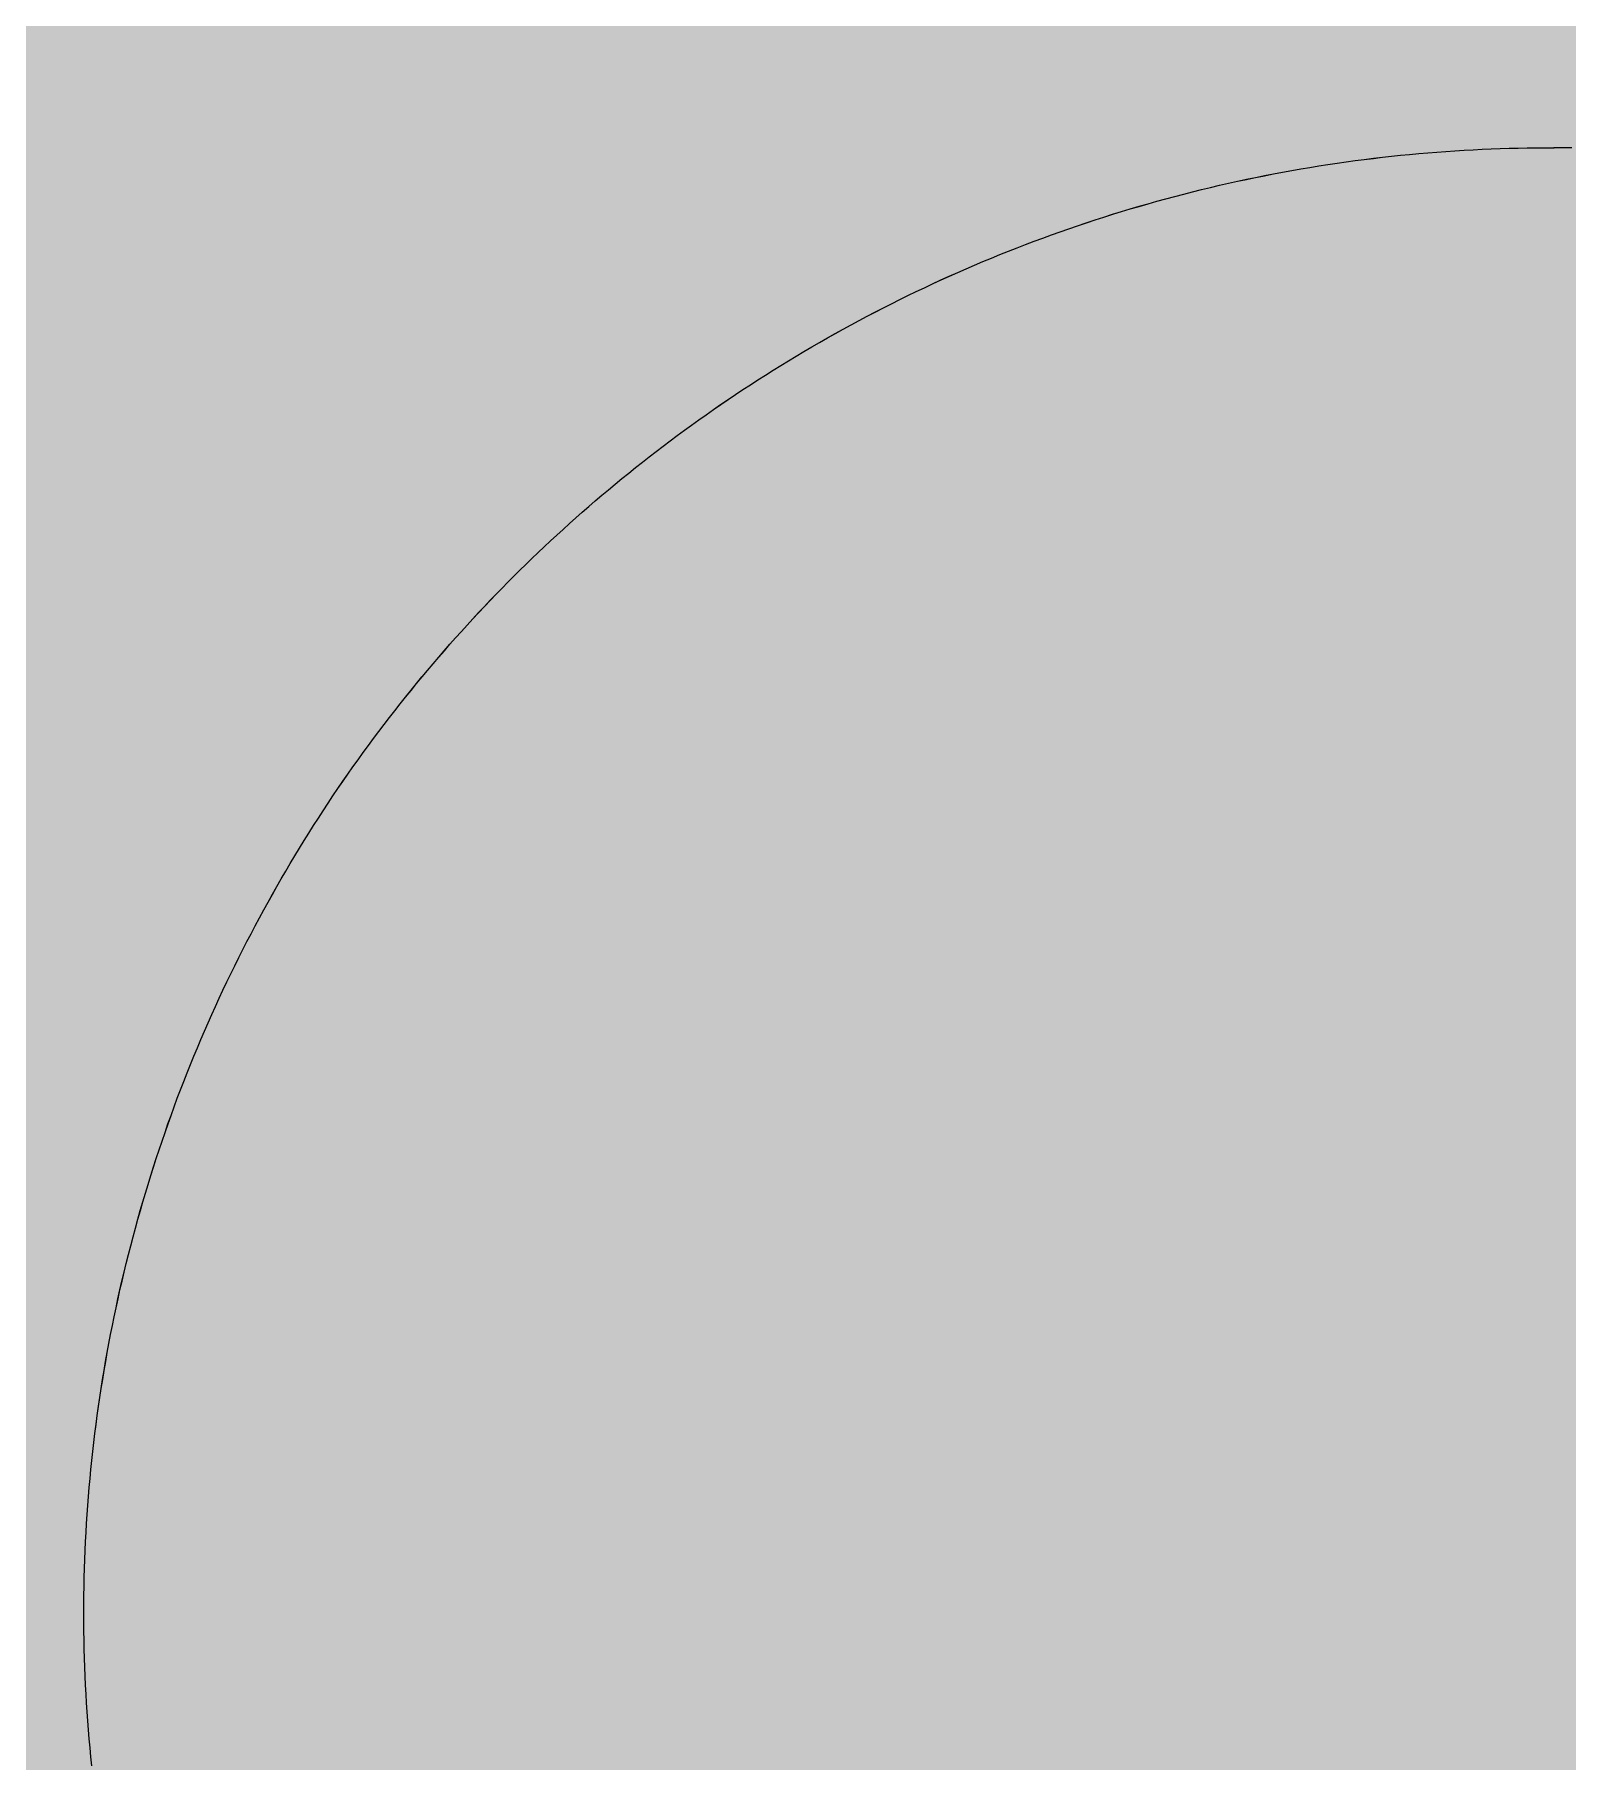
# Model space of a CAD drawing. Header units: millimetres. Extents: x 5622 to 8918, y 2044 to 6634.
# Drawn here: x 8590.203 to 8593.603, y 3799.998 to 3803.828 of the extents above; entities that cross this region are included whole.
import ezdxf

# ---------------------------------------------------------------- set-up
doc = ezdxf.new("R2010")
doc.units = ezdxf.units.MM
doc.linetypes.add('NASCOSTA', pattern=[9.525, 6.35, -3.175])
for name, color, linetype, lineweight in [('F_ARREDI', 7, 'Continuous', 5), ('F_FERRAMENTA', 253, 'Continuous', 5), ('F_MULTI laminato OPACO_retino', 1, 'Continuous', 5), ('F_Proiezioni', 253, 'NASCOSTA', 9)]:
    doc.layers.add(name, color=color, linetype=linetype, lineweight=lineweight)

# ---------------------------------------------------------------- blocks, each defined once
blk = doc.blocks.new("LIBRERIA_ingresso-living_sez._B.B'")
at = {"layer": 'F_MULTI laminato OPACO_retino', "true_color": 0x636466}
h = blk.add_hatch(color=251, dxfattribs=at)
h.dxf.hatch_style = 1
h.paths.add_polyline_path([(41313.1315, 11071.1262), (41913.1315, 11071.1262), (41913.1315, 13145.6262), (41313.1315, 13145.6262)])
at = {"layer": 'F_MULTI laminato OPACO_retino', "true_color": 0x939598}
h = blk.add_hatch(color=252, dxfattribs=at)
h.dxf.hatch_style = 1
h.paths.add_polyline_path([(41313.1315, 13145.6262), (41613.1315, 13145.6262), (41613.1315, 11071.1262), (41313.1315, 11071.1262)])
at = {"layer": 'F_Proiezioni', "color": 1}
for p, q in [((41588.8214, 11210.8614), (41588.8415, 11210.8632)), ((41588.8415, 11210.8632), (41588.8616, 11210.865)), ((41588.8616, 11210.865), (41588.8817, 11210.8666)), ((41588.8817, 11210.8666), (41588.9018, 11210.8681)), ((41588.9018, 11210.8681), (41588.9219, 11210.8694)), ((41588.9219, 11210.8694), (41588.942, 11210.8707)), ((41588.942, 11210.8707), (41588.962, 11210.8718)), ((41588.962, 11210.8718), (41588.982, 11210.8728)), ((41588.982, 11210.8728), (41589.002, 11210.8736)), ((41589.002, 11210.8736), (41589.022, 11210.8744)), ((41589.022, 11210.8744), (41589.042, 11210.875)), ((41589.042, 11210.875), (41589.0619, 11210.8755)), ((41589.0619, 11210.8755), (41589.0819, 11210.8759)), ((41589.0819, 11210.8759), (41589.1017, 11210.8761)), ((41589.1017, 11210.8761), (41589.1216, 11210.8762)), ((41589.1216, 11210.8762), (41589.1414, 11210.8762)), ((41589.1613, 11210.8761), (41589.1414, 11210.8762)), ((41589.1812, 11210.8759), (41589.1613, 11210.8761)), ((41588.5397, 11210.8219), (41588.5598, 11210.8256)), ((41588.5598, 11210.8256), (41588.5799, 11210.8291)), ((41588.5799, 11210.8291), (41588.6, 11210.8325)), ((41588.6, 11210.8325), (41588.6201, 11210.8357)), ((41588.6201, 11210.8357), (41588.6402, 11210.8389)), ((41588.6402, 11210.8389), (41588.6603, 11210.8419)), ((41588.6603, 11210.8419), (41588.6805, 11210.8447)), ((41588.6805, 11210.8447), (41588.7006, 11210.8475)), ((41588.7006, 11210.8475), (41588.7207, 11210.8501)), ((41588.7207, 11210.8501), (41588.7409, 11210.8526)), ((41588.7409, 11210.8526), (41588.761, 11210.855)), ((41588.761, 11210.855), (41588.7811, 11210.8572)), ((41588.7811, 11210.8572), (41588.8013, 11210.8594)), ((41588.8013, 11210.8594), (41588.8214, 11210.8614)), ((41588.36, 11210.7833), (41588.3798, 11210.7881)), ((41588.3798, 11210.7881), (41588.3997, 11210.7928)), ((41588.3997, 11210.7928), (41588.4197, 11210.7973)), ((41588.4197, 11210.7973), (41588.4396, 11210.8017)), ((41588.4396, 11210.8017), (41588.4596, 11210.806)), ((41588.4596, 11210.806), (41588.4796, 11210.8102)), ((41588.4796, 11210.8102), (41588.4996, 11210.8142)), ((41588.4996, 11210.8142), (41588.5197, 11210.8181)), ((41588.5197, 11210.8181), (41588.5397, 11210.8219)), ((41588.2216, 11210.7462), (41588.2413, 11210.7519)), ((41588.2413, 11210.7519), (41588.261, 11210.7574)), ((41588.261, 11210.7574), (41588.2807, 11210.7629)), ((41588.2807, 11210.7629), (41588.3005, 11210.7682)), ((41588.3005, 11210.7682), (41588.3203, 11210.7733)), ((41588.3203, 11210.7733), (41588.3401, 11210.7784)), ((41588.3401, 11210.7784), (41588.36, 11210.7833)), ((41588.1044, 11210.7096), (41588.1239, 11210.716)), ((41588.1239, 11210.716), (41588.1433, 11210.7223)), ((41588.1433, 11210.7223), (41588.1628, 11210.7285)), ((41588.1628, 11210.7285), (41588.1824, 11210.7345)), ((41588.1824, 11210.7345), (41588.202, 11210.7404)), ((41588.202, 11210.7404), (41588.2216, 11210.7462)), ((41587.9889, 11210.6687), (41588.008, 11210.6758)), ((41588.008, 11210.6758), (41588.0272, 11210.6828)), ((41588.0272, 11210.6828), (41588.0464, 11210.6897)), ((41588.0464, 11210.6897), (41588.0657, 11210.6965)), ((41588.0657, 11210.6965), (41588.0851, 11210.7031)), ((41588.0851, 11210.7031), (41588.1044, 11210.7096)), ((41587.894, 11210.6314), (41587.9129, 11210.6391)), ((41587.9129, 11210.6391), (41587.9318, 11210.6467)), ((41587.9318, 11210.6467), (41587.9508, 11210.6542)), ((41587.9508, 11210.6542), (41587.9698, 11210.6615)), ((41587.9698, 11210.6615), (41587.9889, 11210.6687)), ((41587.8006, 11210.5912), (41587.8192, 11210.5995)), ((41587.8192, 11210.5995), (41587.8378, 11210.6076)), ((41587.8378, 11210.6076), (41587.8565, 11210.6157)), ((41587.8565, 11210.6157), (41587.8752, 11210.6236)), ((41587.8752, 11210.6236), (41587.894, 11210.6314)), ((41587.7088, 11210.5483), (41587.727, 11210.5571)), ((41587.727, 11210.5571), (41587.7453, 11210.5658)), ((41587.7453, 11210.5658), (41587.7637, 11210.5744)), ((41587.7637, 11210.5744), (41587.7821, 11210.5829)), ((41587.7821, 11210.5829), (41587.8006, 11210.5912)), ((41587.6365, 11210.5119), (41587.6545, 11210.5212)), ((41587.6545, 11210.5212), (41587.6725, 11210.5303)), ((41587.6725, 11210.5303), (41587.6906, 11210.5393)), ((41587.6906, 11210.5393), (41587.7088, 11210.5483)), ((41587.5654, 11210.474), (41587.5831, 11210.4836)), ((41587.5831, 11210.4836), (41587.6008, 11210.4931)), ((41587.6008, 11210.4931), (41587.6186, 11210.5026)), ((41587.6186, 11210.5026), (41587.6365, 11210.5119)), ((41587.4955, 11210.4344), (41587.5129, 11210.4444)), ((41587.5129, 11210.4444), (41587.5303, 11210.4544)), ((41587.5303, 11210.4544), (41587.5478, 11210.4642)), ((41587.5478, 11210.4642), (41587.5654, 11210.474)), ((41587.4269, 11210.3933), (41587.4439, 11210.4037)), ((41587.4439, 11210.4037), (41587.461, 11210.414)), ((41587.461, 11210.414), (41587.4782, 11210.4243)), ((41587.4782, 11210.4243), (41587.4955, 11210.4344)), ((41587.3762, 11210.3615), (41587.393, 11210.3722)), ((41587.393, 11210.3722), (41587.4099, 11210.3828)), ((41587.4099, 11210.3828), (41587.4269, 11210.3933)), ((41587.31, 11210.3178), (41587.3264, 11210.3288)), ((41587.3264, 11210.3288), (41587.3429, 11210.3398)), ((41587.3429, 11210.3398), (41587.3595, 11210.3507)), ((41587.3595, 11210.3507), (41587.3762, 11210.3615)), ((41587.2612, 11210.2841), (41587.2774, 11210.2954)), ((41587.2774, 11210.2954), (41587.2936, 11210.3067)), ((41587.2936, 11210.3067), (41587.31, 11210.3178)), ((41587.2133, 11210.2497), (41587.2292, 11210.2613)), ((41587.2292, 11210.2613), (41587.2452, 11210.2728)), ((41587.2452, 11210.2728), (41587.2612, 11210.2841)), ((41587.1507, 11210.2028), (41587.1662, 11210.2146)), ((41587.1662, 11210.2146), (41587.1818, 11210.2264)), ((41587.1818, 11210.2264), (41587.1975, 11210.2381)), ((41587.1975, 11210.2381), (41587.2133, 11210.2497)), ((41587.1048, 11210.1668), (41587.12, 11210.1789)), ((41587.12, 11210.1789), (41587.1353, 11210.1909)), ((41587.1353, 11210.1909), (41587.1507, 11210.2028)), ((41587.0597, 11210.1302), (41587.0746, 11210.1425)), ((41587.0746, 11210.1425), (41587.0897, 11210.1547)), ((41587.0897, 11210.1547), (41587.1048, 11210.1668)), ((41587.0156, 11210.093), (41587.0302, 11210.1055)), ((41587.0302, 11210.1055), (41587.0449, 11210.1179)), ((41587.0449, 11210.1179), (41587.0597, 11210.1302)), ((41586.9724, 11210.0553), (41586.9867, 11210.0679)), ((41586.9867, 11210.0679), (41587.0011, 11210.0805)), ((41587.0011, 11210.0805), (41587.0156, 11210.093)), ((41586.9301, 11210.0171), (41586.9441, 11210.0299)), ((41586.9441, 11210.0299), (41586.9582, 11210.0426)), ((41586.9582, 11210.0426), (41586.9724, 11210.0553)), ((41586.8887, 11209.9783), (41586.9024, 11209.9913)), ((41586.9024, 11209.9913), (41586.9162, 11210.0042)), ((41586.9162, 11210.0042), (41586.9301, 11210.0171)), ((41586.8484, 11209.9392), (41586.8617, 11209.9523)), ((41586.8617, 11209.9523), (41586.8752, 11209.9653)), ((41586.8752, 11209.9653), (41586.8887, 11209.9783)), ((41586.8089, 11209.8995), (41586.822, 11209.9128)), ((41586.822, 11209.9128), (41586.8351, 11209.926)), ((41586.8351, 11209.926), (41586.8484, 11209.9392)), ((41586.7699, 11209.859), (41586.7828, 11209.8726)), ((41586.7828, 11209.8726), (41586.7958, 11209.8861)), ((41586.7958, 11209.8861), (41586.8089, 11209.8995)), ((41586.7314, 11209.8175), (41586.7441, 11209.8314)), ((41586.7441, 11209.8314), (41586.757, 11209.8452)), ((41586.757, 11209.8452), (41586.7699, 11209.859)), ((41586.706, 11209.7894), (41586.7186, 11209.8035)), ((41586.7186, 11209.8035), (41586.7314, 11209.8175)), ((41586.6684, 11209.7464), (41586.6808, 11209.7608)), ((41586.6808, 11209.7608), (41586.6934, 11209.7751)), ((41586.6934, 11209.7751), (41586.706, 11209.7894)), ((41586.6313, 11209.7026), (41586.6436, 11209.7173)), ((41586.6436, 11209.7173), (41586.656, 11209.7319)), ((41586.656, 11209.7319), (41586.6684, 11209.7464)), ((41586.607, 11209.6729), (41586.6191, 11209.6878)), ((41586.6191, 11209.6878), (41586.6313, 11209.7026)), ((41586.571, 11209.6277), (41586.5829, 11209.6429)), ((41586.5829, 11209.6429), (41586.5949, 11209.6579)), ((41586.5949, 11209.6579), (41586.607, 11209.6729)), ((41586.5473, 11209.5971), (41586.5591, 11209.6124)), ((41586.5591, 11209.6124), (41586.571, 11209.6277)), ((41586.5124, 11209.5505), (41586.524, 11209.5661)), ((41586.524, 11209.5661), (41586.5356, 11209.5817)), ((41586.5356, 11209.5817), (41586.5473, 11209.5971)), ((41586.4896, 11209.519), (41586.501, 11209.5348)), ((41586.501, 11209.5348), (41586.5124, 11209.5505)), ((41586.4559, 11209.4711), (41586.4671, 11209.4872)), ((41586.4671, 11209.4872), (41586.4783, 11209.5031)), ((41586.4783, 11209.5031), (41586.4896, 11209.519)), ((41586.4339, 11209.4388), (41586.4449, 11209.455)), ((41586.4449, 11209.455), (41586.4559, 11209.4711)), ((41586.4122, 11209.4061), (41586.423, 11209.4225)), ((41586.423, 11209.4225), (41586.4339, 11209.4388)), ((41586.3804, 11209.3565), (41586.3909, 11209.3731)), ((41586.3909, 11209.3731), (41586.4015, 11209.3896)), ((41586.4015, 11209.3896), (41586.4122, 11209.4061)), ((41586.3596, 11209.323), (41586.37, 11209.3397)), ((41586.37, 11209.3397), (41586.3804, 11209.3565)), ((41586.3392, 11209.2892), (41586.3494, 11209.3061)), ((41586.3494, 11209.3061), (41586.3596, 11209.323)), ((41586.3093, 11209.2379), (41586.3192, 11209.2551)), ((41586.3192, 11209.2551), (41586.3291, 11209.2721)), ((41586.3291, 11209.2721), (41586.3392, 11209.2892)), ((41586.2899, 11209.2033), (41586.2995, 11209.2206)), ((41586.2995, 11209.2206), (41586.3093, 11209.2379)), ((41586.2708, 11209.1685), (41586.2803, 11209.186)), ((41586.2803, 11209.186), (41586.2899, 11209.2033)), ((41586.2522, 11209.1334), (41586.2614, 11209.151)), ((41586.2614, 11209.151), (41586.2708, 11209.1685)), ((41586.2339, 11209.098), (41586.243, 11209.1157)), ((41586.243, 11209.1157), (41586.2522, 11209.1334)), ((41586.2161, 11209.0623), (41586.2249, 11209.0802)), ((41586.2249, 11209.0802), (41586.2339, 11209.098)), ((41586.1901, 11209.0084), (41586.1986, 11209.0264)), ((41586.1986, 11209.0264), (41586.2073, 11209.0444)), ((41586.2073, 11209.0444), (41586.2161, 11209.0623)), ((41586.1733, 11208.9721), (41586.1816, 11208.9903)), ((41586.1816, 11208.9903), (41586.1901, 11209.0084)), ((41586.1569, 11208.9355), (41586.1651, 11208.9538)), ((41586.1651, 11208.9538), (41586.1733, 11208.9721)), ((41586.141, 11208.8988), (41586.1489, 11208.9172)), ((41586.1489, 11208.9172), (41586.1569, 11208.9355)), ((41586.1255, 11208.8618), (41586.1332, 11208.8803)), ((41586.1332, 11208.8803), (41586.141, 11208.8988)), ((41586.1105, 11208.8245), (41586.118, 11208.8432)), ((41586.118, 11208.8432), (41586.1255, 11208.8618)), ((41586.0959, 11208.7871), (41586.1032, 11208.8058)), ((41586.1032, 11208.8058), (41586.1105, 11208.8245)), ((41586.0818, 11208.7494), (41586.0888, 11208.7683)), ((41586.0888, 11208.7683), (41586.0959, 11208.7871)), ((41586.0681, 11208.7115), (41586.0749, 11208.7305)), ((41586.0749, 11208.7305), (41586.0818, 11208.7494)), ((41586.0549, 11208.6735), (41586.0615, 11208.6925)), ((41586.0615, 11208.6925), (41586.0681, 11208.7115)), ((41586.0422, 11208.6352), (41586.0485, 11208.6544)), ((41586.0485, 11208.6544), (41586.0549, 11208.6735)), ((41586.0299, 11208.5968), (41586.036, 11208.616)), ((41586.036, 11208.616), (41586.0422, 11208.6352)), ((41586.0181, 11208.5582), (41586.0239, 11208.5775)), ((41586.0239, 11208.5775), (41586.0299, 11208.5968)), ((41586.0067, 11208.5194), (41586.0123, 11208.5388)), ((41586.0123, 11208.5388), (41586.0181, 11208.5582)), ((41585.9958, 11208.4805), (41586.0012, 11208.5)), ((41586.0012, 11208.5), (41586.0067, 11208.5194)), ((41585.9855, 11208.4415), (41585.9906, 11208.461)), ((41585.9906, 11208.461), (41585.9958, 11208.4805)), ((41585.9756, 11208.4023), (41585.9804, 11208.4219)), ((41585.9804, 11208.4219), (41585.9855, 11208.4415)), ((41585.9661, 11208.363), (41585.9708, 11208.3827)), ((41585.9708, 11208.3827), (41585.9756, 11208.4023)), ((41585.9572, 11208.3236), (41585.9616, 11208.3433)), ((41585.9616, 11208.3433), (41585.9661, 11208.363)), ((41585.9488, 11208.2841), (41585.9529, 11208.3038)), ((41585.9529, 11208.3038), (41585.9572, 11208.3236)), ((41585.9409, 11208.2444), (41585.9448, 11208.2643)), ((41585.9448, 11208.2643), (41585.9488, 11208.2841)), ((41585.9334, 11208.2047), (41585.9371, 11208.2246)), ((41585.9371, 11208.2246), (41585.9409, 11208.2444)), ((41585.9265, 11208.165), (41585.9299, 11208.1849)), ((41585.9299, 11208.1849), (41585.9334, 11208.2047)), ((41585.9201, 11208.1251), (41585.9232, 11208.1451)), ((41585.9232, 11208.1451), (41585.9265, 11208.165)), ((41585.917, 11208.1052), (41585.9201, 11208.1251)), ((41585.9114, 11208.0653), (41585.9141, 11208.0852)), ((41585.9141, 11208.0852), (41585.917, 11208.1052)), ((41585.9062, 11208.0253), (41585.9087, 11208.0453)), ((41585.9087, 11208.0453), (41585.9114, 11208.0653)), ((41585.9015, 11207.9854), (41585.9038, 11208.0053)), ((41585.9038, 11208.0053), (41585.9062, 11208.0253)), ((41585.8973, 11207.9454), (41585.8993, 11207.9654)), ((41585.8993, 11207.9654), (41585.9015, 11207.9854)), ((41585.8936, 11207.9054), (41585.8954, 11207.9254)), ((41585.8954, 11207.9254), (41585.8973, 11207.9454)), ((41585.8904, 11207.8654), (41585.8919, 11207.8854)), ((41585.8919, 11207.8854), (41585.8936, 11207.9054)), ((41585.8877, 11207.8254), (41585.889, 11207.8454)), ((41585.889, 11207.8454), (41585.8904, 11207.8654)), ((41585.8855, 11207.7855), (41585.8865, 11207.8054)), ((41585.8865, 11207.8054), (41585.8877, 11207.8254)), ((41585.8837, 11207.7456), (41585.8845, 11207.7655)), ((41585.8845, 11207.7655), (41585.8855, 11207.7855)), ((41585.8825, 11207.7057), (41585.8831, 11207.7256)), ((41585.8831, 11207.7256), (41585.8837, 11207.7456)), ((41585.8818, 11207.666), (41585.8821, 11207.6858)), ((41585.8821, 11207.6858), (41585.8825, 11207.7057)), ((41585.8816, 11207.6461), (41585.8818, 11207.666)), ((41585.8815, 11207.6262), (41585.8816, 11207.6461)), ((41585.8816, 11207.6064), (41585.8815, 11207.6262)), ((41585.8818, 11207.5866), (41585.8816, 11207.6064)), ((41585.8821, 11207.5668), (41585.8818, 11207.5866)), ((41585.8825, 11207.5469), (41585.8821, 11207.5668)), ((41585.8831, 11207.527), (41585.8825, 11207.5469)), ((41585.8837, 11207.5071), (41585.8831, 11207.527)), ((41585.8845, 11207.4872), (41585.8837, 11207.5071)), ((41585.8854, 11207.4673), (41585.8845, 11207.4872)), ((41585.8865, 11207.4474), (41585.8854, 11207.4673)), ((41585.8877, 11207.4275), (41585.8865, 11207.4474)), ((41585.8889, 11207.4075), (41585.8877, 11207.4275)), ((41585.8904, 11207.3876), (41585.8889, 11207.4075)), ((41585.8919, 11207.3676), (41585.8904, 11207.3876)), ((41585.8935, 11207.3477), (41585.8919, 11207.3676)), ((41585.8953, 11207.3277), (41585.8935, 11207.3477)), ((41585.8972, 11207.3078), (41585.8953, 11207.3277)), ((41585.8993, 11207.2878), (41585.8972, 11207.3078))]:
    blk.add_line(p, q, dxfattribs=at)

msp = doc.modelspace()

# ---------------------------------------------------------------- linework, layer by layer
at = {"layer": 'F_FERRAMENTA', "linetype": 'NASCOSTA'}
for p, q in [((8593.3732, 3803.5712), (8593.3932, 3803.5723)), ((8593.3932, 3803.5723), (8593.4133, 3803.5733)), ((8593.4133, 3803.5733), (8593.4333, 3803.5742)), ((8593.4333, 3803.5742), (8593.4533, 3803.5749)), ((8593.4533, 3803.5749), (8593.4732, 3803.5755)), ((8593.4732, 3803.5755), (8593.4932, 3803.576)), ((8593.4932, 3803.576), (8593.5131, 3803.5764)), ((8593.5131, 3803.5764), (8593.533, 3803.5767)), ((8593.533, 3803.5767), (8593.5529, 3803.5768)), ((8593.5529, 3803.5768), (8593.5727, 3803.5768)), ((8593.5926, 3803.5767), (8593.5727, 3803.5768)), ((8593.6124, 3803.5764), (8593.5926, 3803.5767)), ((8593.0312, 3803.533), (8593.0513, 3803.5363)), ((8593.0513, 3803.5363), (8593.0715, 3803.5394)), ((8593.0715, 3803.5394), (8593.0916, 3803.5424)), ((8593.0916, 3803.5424), (8593.1117, 3803.5453)), ((8593.1117, 3803.5453), (8593.1318, 3803.548)), ((8593.1318, 3803.548), (8593.152, 3803.5507)), ((8593.152, 3803.5507), (8593.1721, 3803.5532)), ((8593.1721, 3803.5532), (8593.1923, 3803.5555)), ((8593.1923, 3803.5555), (8593.2124, 3803.5578)), ((8593.2124, 3803.5578), (8593.2325, 3803.5599)), ((8593.2325, 3803.5599), (8593.2526, 3803.5619)), ((8593.2526, 3803.5619), (8593.2728, 3803.5638)), ((8593.2728, 3803.5638), (8593.2929, 3803.5655)), ((8593.2929, 3803.5655), (8593.313, 3803.5671)), ((8593.313, 3803.5671), (8593.3331, 3803.5686)), ((8593.3331, 3803.5686), (8593.3531, 3803.57)), ((8593.3531, 3803.57), (8593.3732, 3803.5712)), ((8592.831, 3803.4933), (8592.8509, 3803.4979)), ((8592.8509, 3803.4979), (8592.8709, 3803.5023)), ((8592.8709, 3803.5023), (8592.8909, 3803.5066)), ((8592.8909, 3803.5066), (8592.9109, 3803.5107)), ((8592.9109, 3803.5107), (8592.9309, 3803.5148)), ((8592.9309, 3803.5148), (8592.9509, 3803.5187)), ((8592.9509, 3803.5187), (8592.971, 3803.5225)), ((8592.971, 3803.5225), (8592.9911, 3803.5261)), ((8592.9911, 3803.5261), (8593.0111, 3803.5296)), ((8593.0111, 3803.5296), (8593.0312, 3803.533)), ((8592.6725, 3803.4524), (8592.6922, 3803.458)), ((8592.6922, 3803.458), (8592.7119, 3803.4634)), ((8592.7119, 3803.4634), (8592.7317, 3803.4687)), ((8592.7317, 3803.4687), (8592.7515, 3803.4739)), ((8592.7515, 3803.4739), (8592.7713, 3803.4789)), ((8592.7713, 3803.4789), (8592.7912, 3803.4839)), ((8592.7912, 3803.4839), (8592.8111, 3803.4887)), ((8592.8111, 3803.4887), (8592.831, 3803.4933)), ((8592.5551, 3803.4166), (8592.5746, 3803.4229)), ((8592.5746, 3803.4229), (8592.5941, 3803.429)), ((8592.5941, 3803.429), (8592.6136, 3803.435)), ((8592.6136, 3803.435), (8592.6332, 3803.441)), ((8592.6332, 3803.441), (8592.6528, 3803.4468)), ((8592.6528, 3803.4468), (8592.6725, 3803.4524)), ((8592.4393, 3803.3764), (8592.4584, 3803.3834)), ((8592.4584, 3803.3834), (8592.4777, 3803.3903)), ((8592.4777, 3803.3903), (8592.497, 3803.397)), ((8592.497, 3803.397), (8592.5163, 3803.4037)), ((8592.5163, 3803.4037), (8592.5357, 3803.4102)), ((8592.5357, 3803.4102), (8592.5551, 3803.4166)), ((8592.3441, 3803.3397), (8592.363, 3803.3472)), ((8592.363, 3803.3472), (8592.382, 3803.3547)), ((8592.382, 3803.3547), (8592.401, 3803.362)), ((8592.401, 3803.362), (8592.4201, 3803.3693)), ((8592.4201, 3803.3693), (8592.4393, 3803.3764)), ((8592.2504, 3803.3), (8592.269, 3803.3082)), ((8592.269, 3803.3082), (8592.2877, 3803.3162)), ((8592.2877, 3803.3162), (8592.3065, 3803.3242)), ((8592.3065, 3803.3242), (8592.3253, 3803.332)), ((8592.3253, 3803.332), (8592.3441, 3803.3397)), ((8592.1583, 3803.2576), (8592.1766, 3803.2663)), ((8592.1766, 3803.2663), (8592.1949, 3803.2749)), ((8592.1949, 3803.2749), (8592.2134, 3803.2834)), ((8592.2134, 3803.2834), (8592.2319, 3803.2918)), ((8592.2319, 3803.2918), (8592.2504, 3803.3)), ((8592.0857, 3803.2217), (8592.1038, 3803.2308)), ((8592.1038, 3803.2308), (8592.1219, 3803.2399)), ((8592.1219, 3803.2399), (8592.14, 3803.2488)), ((8592.14, 3803.2488), (8592.1583, 3803.2576)), ((8592.0143, 3803.1841), (8592.0321, 3803.1937)), ((8592.0321, 3803.1937), (8592.0499, 3803.2031)), ((8592.0499, 3803.2031), (8592.0678, 3803.2125)), ((8592.0678, 3803.2125), (8592.0857, 3803.2217)), ((8591.9441, 3803.145), (8591.9615, 3803.1549)), ((8591.9615, 3803.1549), (8591.9791, 3803.1648)), ((8591.9791, 3803.1648), (8591.9967, 3803.1745)), ((8591.9967, 3803.1745), (8592.0143, 3803.1841)), ((8591.8751, 3803.1042), (8591.8923, 3803.1146)), ((8591.8923, 3803.1146), (8591.9095, 3803.1248)), ((8591.9095, 3803.1248), (8591.9267, 3803.1349)), ((8591.9267, 3803.1349), (8591.9441, 3803.145)), ((8591.8243, 3803.0727), (8591.8411, 3803.0833)), ((8591.8411, 3803.0833), (8591.8581, 3803.0938)), ((8591.8581, 3803.0938), (8591.8751, 3803.1042)), ((8591.7577, 3803.0294), (8591.7742, 3803.0404)), ((8591.7742, 3803.0404), (8591.7908, 3803.0512)), ((8591.7908, 3803.0512), (8591.8075, 3803.062)), ((8591.8075, 3803.062), (8591.8243, 3803.0727)), ((8591.7086, 3802.996), (8591.7249, 3803.0072)), ((8591.7249, 3803.0072), (8591.7412, 3803.0183)), ((8591.7412, 3803.0183), (8591.7577, 3803.0294)), ((8591.6445, 3802.9503), (8591.6604, 3802.9618)), ((8591.6604, 3802.9618), (8591.6764, 3802.9733)), ((8591.6764, 3802.9733), (8591.6925, 3802.9847)), ((8591.6925, 3802.9847), (8591.7086, 3802.996)), ((8591.5975, 3802.9152), (8591.6131, 3802.927)), ((8591.6131, 3802.927), (8591.6287, 3802.9387)), ((8591.6287, 3802.9387), (8591.6445, 3802.9503)), ((8591.5512, 3802.8794), (8591.5665, 3802.8914)), ((8591.5665, 3802.8914), (8591.582, 3802.9033)), ((8591.582, 3802.9033), (8591.5975, 3802.9152)), ((8591.5059, 3802.843), (8591.5209, 3802.8552)), ((8591.5209, 3802.8552), (8591.536, 3802.8674)), ((8591.536, 3802.8674), (8591.5512, 3802.8794)), ((8591.4614, 3802.806), (8591.4762, 3802.8184)), ((8591.4762, 3802.8184), (8591.491, 3802.8308)), ((8591.491, 3802.8308), (8591.5059, 3802.843)), ((8591.4036, 3802.7558), (8591.4179, 3802.7685)), ((8591.4179, 3802.7685), (8591.4323, 3802.7811)), ((8591.4323, 3802.7811), (8591.4468, 3802.7936)), ((8591.4468, 3802.7936), (8591.4614, 3802.806)), ((8591.3613, 3802.7176), (8591.3753, 3802.7304)), ((8591.3753, 3802.7304), (8591.3894, 3802.7431)), ((8591.3894, 3802.7431), (8591.4036, 3802.7558)), ((8591.32, 3802.6789), (8591.3337, 3802.6918)), ((8591.3337, 3802.6918), (8591.3474, 3802.7047)), ((8591.3474, 3802.7047), (8591.3613, 3802.7176)), ((8591.293, 3802.6528), (8591.3064, 3802.6659)), ((8591.3064, 3802.6659), (8591.32, 3802.6789)), ((8591.2532, 3802.6134), (8591.2664, 3802.6266)), ((8591.2664, 3802.6266), (8591.2796, 3802.6397)), ((8591.2796, 3802.6397), (8591.293, 3802.6528)), ((8591.2141, 3802.5731), (8591.2271, 3802.5866)), ((8591.2271, 3802.5866), (8591.2401, 3802.6001)), ((8591.2401, 3802.6001), (8591.2532, 3802.6134)), ((8591.1754, 3802.532), (8591.1882, 3802.5458)), ((8591.1882, 3802.5458), (8591.2011, 3802.5595)), ((8591.2011, 3802.5595), (8591.2141, 3802.5731)), ((8591.1372, 3802.4899), (8591.1499, 3802.504)), ((8591.1499, 3802.504), (8591.1626, 3802.518)), ((8591.1626, 3802.518), (8591.1754, 3802.532)), ((8591.1121, 3802.4614), (8591.1246, 3802.4757)), ((8591.1246, 3802.4757), (8591.1372, 3802.4899)), ((8591.0749, 3802.4178), (8591.0872, 3802.4324)), ((8591.0872, 3802.4324), (8591.0996, 3802.447)), ((8591.0996, 3802.447), (8591.1121, 3802.4614)), ((8591.0382, 3802.3735), (8591.0504, 3802.3883)), ((8591.0504, 3802.3883), (8591.0626, 3802.4031)), ((8591.0626, 3802.4031), (8591.0749, 3802.4178)), ((8591.0141, 3802.3434), (8591.0261, 3802.3585)), ((8591.0261, 3802.3585), (8591.0382, 3802.3735)), ((8590.9786, 3802.2976), (8590.9904, 3802.313)), ((8590.9904, 3802.313), (8591.0022, 3802.3282)), ((8591.0022, 3802.3282), (8591.0141, 3802.3434)), ((8590.9552, 3802.2667), (8590.9669, 3802.2822)), ((8590.9669, 3802.2822), (8590.9786, 3802.2976)), ((8590.9208, 3802.2196), (8590.9322, 3802.2354)), ((8590.9322, 3802.2354), (8590.9437, 3802.2511)), ((8590.9437, 3802.2511), (8590.9552, 3802.2667)), ((8590.8983, 3802.1877), (8590.9095, 3802.2037)), ((8590.9095, 3802.2037), (8590.9208, 3802.2196)), ((8590.8651, 3802.1393), (8590.8761, 3802.1555)), ((8590.8761, 3802.1555), (8590.8872, 3802.1717)), ((8590.8872, 3802.1717), (8590.8983, 3802.1877)), ((8590.8435, 3802.1066), (8590.8543, 3802.123)), ((8590.8543, 3802.123), (8590.8651, 3802.1393)), ((8590.8222, 3802.0736), (8590.8328, 3802.0902)), ((8590.8328, 3802.0902), (8590.8435, 3802.1066)), ((8590.8012, 3802.0403), (8590.8116, 3802.057)), ((8590.8116, 3802.057), (8590.8222, 3802.0736)), ((8590.7705, 3801.9897), (8590.7806, 3802.0066)), ((8590.7806, 3802.0066), (8590.7909, 3802.0235)), ((8590.7909, 3802.0235), (8590.8012, 3802.0403)), ((8590.7504, 3801.9556), (8590.7604, 3801.9727)), ((8590.7604, 3801.9727), (8590.7705, 3801.9897)), ((8590.7308, 3801.9212), (8590.7406, 3801.9384)), ((8590.7406, 3801.9384), (8590.7504, 3801.9556)), ((8590.7115, 3801.8865), (8590.7211, 3801.9039)), ((8590.7211, 3801.9039), (8590.7308, 3801.9212)), ((8590.6834, 3801.8339), (8590.6927, 3801.8515)), ((8590.6927, 3801.8515), (8590.7021, 3801.869)), ((8590.7021, 3801.869), (8590.7115, 3801.8865)), ((8590.6651, 3801.7985), (8590.6742, 3801.8163)), ((8590.6742, 3801.8163), (8590.6834, 3801.8339)), ((8590.6473, 3801.7629), (8590.6562, 3801.7807)), ((8590.6562, 3801.7807), (8590.6651, 3801.7985)), ((8590.6299, 3801.727), (8590.6385, 3801.745)), ((8590.6385, 3801.745), (8590.6473, 3801.7629)), ((8590.6129, 3801.6908), (8590.6213, 3801.7089)), ((8590.6213, 3801.7089), (8590.6299, 3801.727)), ((8590.5963, 3801.6544), (8590.6045, 3801.6726)), ((8590.6045, 3801.6726), (8590.6129, 3801.6908)), ((8590.5802, 3801.6177), (8590.5882, 3801.6361)), ((8590.5882, 3801.6361), (8590.5963, 3801.6544)), ((8590.5645, 3801.5808), (8590.5723, 3801.5993)), ((8590.5723, 3801.5993), (8590.5802, 3801.6177)), ((8590.5417, 3801.5251), (8590.5492, 3801.5437)), ((8590.5492, 3801.5437), (8590.5568, 3801.5623)), ((8590.5568, 3801.5623), (8590.5645, 3801.5808)), ((8590.5272, 3801.4876), (8590.5344, 3801.5064)), ((8590.5344, 3801.5064), (8590.5417, 3801.5251)), ((8590.513, 3801.4499), (8590.52, 3801.4688)), ((8590.52, 3801.4688), (8590.5272, 3801.4876)), ((8590.4994, 3801.4121), (8590.5061, 3801.431)), ((8590.5061, 3801.431), (8590.513, 3801.4499)), ((8590.4861, 3801.374), (8590.4927, 3801.3931)), ((8590.4927, 3801.3931), (8590.4994, 3801.4121)), ((8590.4734, 3801.3357), (8590.4797, 3801.3549)), ((8590.4797, 3801.3549), (8590.4861, 3801.374)), ((8590.4611, 3801.2973), (8590.4672, 3801.3166)), ((8590.4672, 3801.3166), (8590.4734, 3801.3357)), ((8590.4493, 3801.2587), (8590.4551, 3801.278)), ((8590.4551, 3801.278), (8590.4611, 3801.2973)), ((8590.438, 3801.22), (8590.4436, 3801.2394)), ((8590.4436, 3801.2394), (8590.4493, 3801.2587)), ((8590.4271, 3801.1811), (8590.4325, 3801.2005)), ((8590.4325, 3801.2005), (8590.438, 3801.22)), ((8590.4167, 3801.142), (8590.4218, 3801.1616)), ((8590.4218, 3801.1616), (8590.4271, 3801.1811)), ((8590.4068, 3801.1028), (8590.4117, 3801.1224)), ((8590.4117, 3801.1224), (8590.4167, 3801.142)), ((8590.3974, 3801.0635), (8590.402, 3801.0832)), ((8590.402, 3801.0832), (8590.4068, 3801.1028)), ((8590.3929, 3801.0438), (8590.3974, 3801.0635)), ((8590.3842, 3801.0044), (8590.3885, 3801.0241)), ((8590.3885, 3801.0241), (8590.3929, 3801.0438)), ((8590.376, 3800.9648), (8590.38, 3800.9846)), ((8590.38, 3800.9846), (8590.3842, 3801.0044)), ((8590.3683, 3800.9252), (8590.3721, 3800.945)), ((8590.3721, 3800.945), (8590.376, 3800.9648)), ((8590.3612, 3800.8854), (8590.3647, 3800.9053)), ((8590.3647, 3800.9053), (8590.3683, 3800.9252)), ((8590.3545, 3800.8456), (8590.3577, 3800.8655)), ((8590.3577, 3800.8655), (8590.3612, 3800.8854)), ((8590.3483, 3800.8057), (8590.3513, 3800.8257)), ((8590.3513, 3800.8257), (8590.3545, 3800.8456)), ((8590.3426, 3800.7658), (8590.3454, 3800.7858)), ((8590.3454, 3800.7858), (8590.3483, 3800.8057)), ((8590.3374, 3800.7259), (8590.3399, 3800.7459)), ((8590.3399, 3800.7459), (8590.3426, 3800.7658)), ((8590.3327, 3800.6859), (8590.335, 3800.7059)), ((8590.335, 3800.7059), (8590.3374, 3800.7259)), ((8590.3285, 3800.6459), (8590.3306, 3800.6659)), ((8590.3306, 3800.6659), (8590.3327, 3800.6859)), ((8590.3248, 3800.6059), (8590.3266, 3800.6259)), ((8590.3266, 3800.6259), (8590.3285, 3800.6459)), ((8590.3216, 3800.5659), (8590.3232, 3800.5859)), ((8590.3232, 3800.5859), (8590.3248, 3800.6059)), ((8590.3202, 3800.5459), (8590.3216, 3800.5659)), ((8590.3178, 3800.506), (8590.3189, 3800.526)), ((8590.3189, 3800.526), (8590.3202, 3800.5459)), ((8590.3158, 3800.4661), (8590.3167, 3800.486)), ((8590.3167, 3800.486), (8590.3178, 3800.506)), ((8590.3143, 3800.4262), (8590.315, 3800.4461)), ((8590.315, 3800.4461), (8590.3158, 3800.4661)), ((8590.3133, 3800.3864), (8590.3138, 3800.4063)), ((8590.3138, 3800.4063), (8590.3143, 3800.4262)), ((8590.3128, 3800.3466), (8590.313, 3800.3665)), ((8590.313, 3800.3665), (8590.3133, 3800.3864)), ((8590.3128, 3800.3268), (8590.3128, 3800.3466)), ((8590.3128, 3800.307), (8590.3128, 3800.3268)), ((8590.313, 3800.2872), (8590.3128, 3800.307)), ((8590.3133, 3800.2673), (8590.313, 3800.2872)), ((8590.3138, 3800.2475), (8590.3133, 3800.2673)), ((8590.3143, 3800.2276), (8590.3138, 3800.2475)), ((8590.315, 3800.2077), (8590.3143, 3800.2276)), ((8590.3158, 3800.1878), (8590.315, 3800.2077)), ((8590.3167, 3800.1679), (8590.3158, 3800.1878)), ((8590.3177, 3800.1479), (8590.3167, 3800.1679)), ((8590.3189, 3800.128), (8590.3177, 3800.1479)), ((8590.3202, 3800.1081), (8590.3189, 3800.128)), ((8590.3216, 3800.0881), (8590.3202, 3800.1081)), ((8590.3231, 3800.0682), (8590.3216, 3800.0881)), ((8590.3248, 3800.0482), (8590.3231, 3800.0682)), ((8590.3266, 3800.0283), (8590.3248, 3800.0482)), ((8590.3285, 3800.0083), (8590.3266, 3800.0283)), ((8590.3305, 3799.9883), (8590.3285, 3800.0083))]:
    msp.add_line(p, q, dxfattribs=at)

# ---------------------------------------------------------------- block references
at = {"layer": 'F_ARREDI'}
msp.add_blockref("LIBRERIA_ingresso-living_sez._B.B'", (-32995.5688, -7407.2995), dxfattribs=at)

doc.saveas('drawing.dxf')
